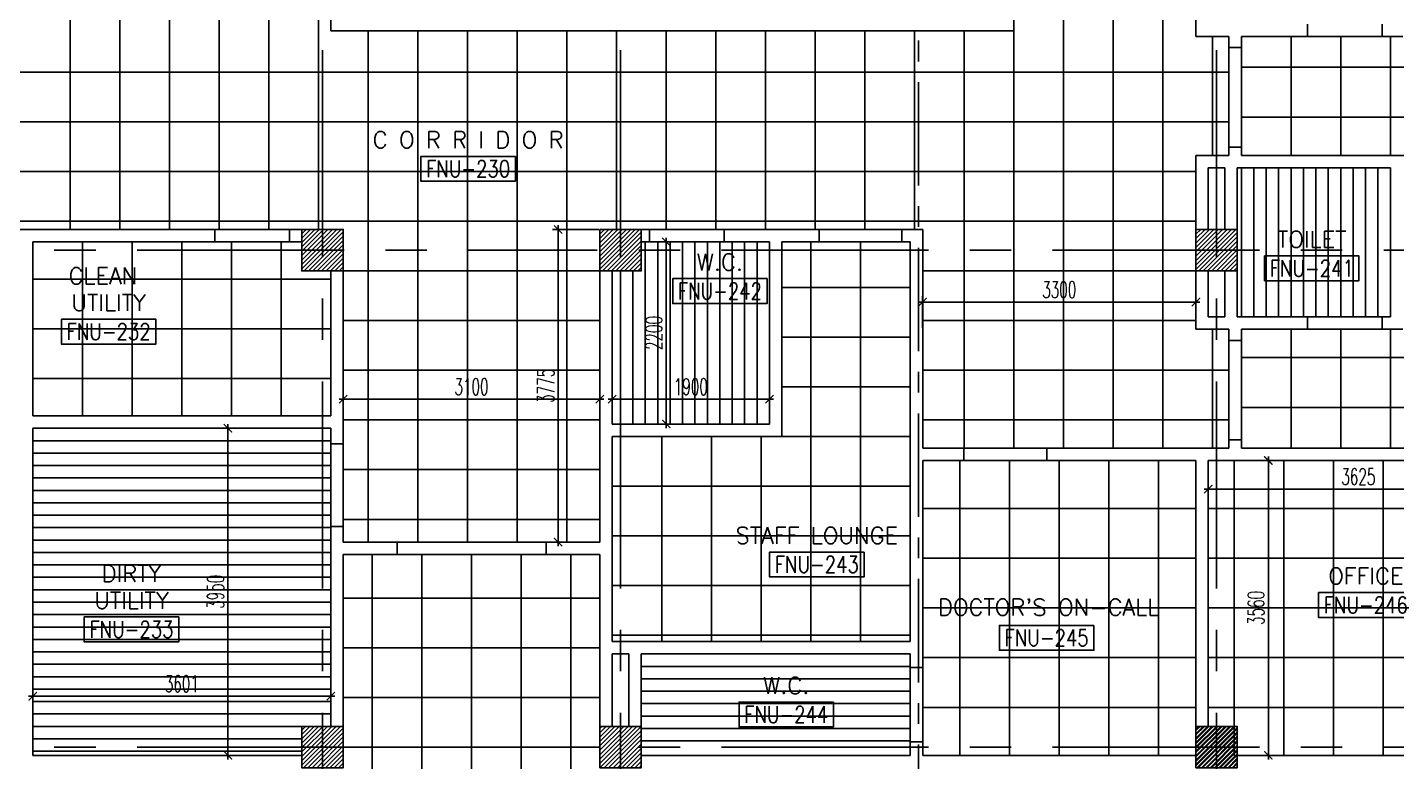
# Model space of a CAD drawing. Extents: x 88808.2 to 88899.2, y 39921.6 to 40001.1.
# Drawn here: x 88871.61 to 88888.15, y 39959.52 to 39968.39 of the extents above; entities that cross this region are included whole.
import ezdxf
from ezdxf.enums import TextEntityAlignment as Align

# ---------------------------------------------------------------- set-up
doc = ezdxf.new("R2010")
doc.units = 0
doc.header["$MEASUREMENT"] = 0
doc.header["$PDMODE"] = 34
doc.linetypes.add('CENTER', pattern=[2, 1.25, -0.25, 0.25, -0.25])
doc.linetypes.add('CENTERX2', pattern=[4, 2.5, -0.5, 0.5, -0.5])
doc.layers.get('0').update_dxf_attribs({"color": 4, "linetype": 'CONTINUOUS'})
doc.layers.get('DEFPOINTS').update_dxf_attribs({"linetype": 'CONTINUOUS'})
for name, color, linetype in [('AXES', 11, 'CENTERX2'), ('AXES1', 11, 'CENTER'), ('CEILING', 4, 'CONTINUOUS'), ('COL', 2, 'CONTINUOUS'), ('DIM', 4, 'CONTINUOUS'), ('HAT', 11, 'CONTINUOUS'), ('RM-BOX', 11, 'CONTINUOUS'), ('RM-NAME', 11, 'CONTINUOUS'), ('RM-NO', 11, 'CONTINUOUS'), ('WALL', 2, 'CONTINUOUS')]:
    doc.layers.add(name, color=color, linetype=linetype)
doc.styles.add('ROMANS', font='ROMANS.shx', dxfattribs={"width": 0.6})
doc.dimstyles.new('STANDARD_IN', dxfattribs={"dimtxt": 0.2, "dimasz": 0.1, "dimexe": 0.07, "dimexo": 0.07, "dimgap": 0.05, "dimtad": 1, "dimdec": 0, "dimlfac": 1000, "dimzin": 0, "dimtxsty": 'ROMANS', "dimblk": 'ARCHTICK', "dimcen": 0.05, "dimdle": 0.05, "dimclrd": 4, "dimclre": 4, "dimclrt": 2, "dimazin": 3, "dimtfac": 1, "dimtdec": 0, "dimtmove": 0, "dimatfit": 3, "dimtolj": 1, "dimtzin": 0})

# ---------------------------------------------------------------- blocks, each defined once
blk = doc.blocks.new('RM1')
at = {"layer": 'RM-BOX'}
blk.add_lwpolyline([(570, -200), (-570, -200), (-570, -500), (570, -500)], close=True, dxfattribs=at)
at = {"layer": 'RM-NAME', "style": 'ROMANS'}
blk.add_attdef('ROOMNAME1', text='', height=200, dxfattribs=at).set_placement((0, 324), align=Align.MIDDLE)
blk = doc.blocks.new('_ARCHTICK')
at = {"color": 0, "linetype": 'BYBLOCK', "const_width": 0.15}
blk.add_lwpolyline([(-0.5, -0.5), (0.5, 0.5)], dxfattribs=at)
blk = doc.blocks.new('*D220')
at = {"layer": 'DEFPOINTS', "color": 0, "linetype": 'CONTINUOUS'}
for p in [(88885.72, 39965.073), (88885.72, 39964.854), (88882.42, 39964.691)]:
    blk.add_point(p, dxfattribs=at)
at = {"layer": 'DIM', "color": 4, "linetype": 'CONTINUOUS'}
for p, q in [((88882.42, 39964.761), (88882.42, 39965.143)), ((88885.72, 39964.924), (88885.72, 39965.143)), ((88882.37, 39965.073), (88885.77, 39965.073))]:
    blk.add_line(p, q, dxfattribs=at)
at = {"layer": 'DIM', "color": 4, "linetype": 'CONTINUOUS', "xscale": 0.1, "yscale": 0.1, "zscale": 0.1, "rotation": 180}
blk.add_blockref('_ARCHTICK', (88882.42, 39965.073), dxfattribs=at)
at = {"layer": 'DIM', "color": 4, "linetype": 'CONTINUOUS', "xscale": 0.1, "yscale": 0.1, "zscale": 0.1}
blk.add_blockref('_ARCHTICK', (88885.72, 39965.073), dxfattribs=at)
at = {"layer": 'DIM', "color": 2, "linetype": 'CONTINUOUS', "insert": (88884.07, 39965.223), "char_height": 0.2, "attachment_point": 5, "style": 'ROMANS'}
blk.add_mtext('\\A1;3300', dxfattribs=at)
blk = doc.blocks.new('*D224')
at = {"layer": 'DEFPOINTS', "color": 0, "linetype": 'CONTINUOUS'}
for p in [(88871.67, 39960.644), (88875.271, 39960.644), (88871.67, 39960.314)]:
    blk.add_point(p, dxfattribs=at)
at = {"layer": 'DIM', "color": 4, "linetype": 'CONTINUOUS'}
for p, q in [((88871.67, 39960.574), (88871.67, 39960.244)), ((88875.271, 39960.574), (88875.271, 39960.244)), ((88875.321, 39960.314), (88871.62, 39960.314))]:
    blk.add_line(p, q, dxfattribs=at)
at = {"layer": 'DIM', "color": 4, "linetype": 'CONTINUOUS', "xscale": 0.1, "yscale": 0.1, "zscale": 0.1, "rotation": 180}
blk.add_blockref('_ARCHTICK', (88871.67, 39960.314), dxfattribs=at)
at = {"layer": 'DIM', "color": 4, "linetype": 'CONTINUOUS', "xscale": 0.1, "yscale": 0.1, "zscale": 0.1}
blk.add_blockref('_ARCHTICK', (88875.271, 39960.314), dxfattribs=at)
at = {"layer": 'DIM', "color": 2, "linetype": 'CONTINUOUS', "insert": (88873.471, 39960.464), "char_height": 0.2, "attachment_point": 5, "style": 'ROMANS'}
blk.add_mtext('\\A1;3601', dxfattribs=at)
blk = doc.blocks.new('*D223')
at = {"layer": 'DEFPOINTS', "color": 0, "linetype": 'CONTINUOUS'}
for p in [(88873.471, 39963.55), (88873.295, 39959.6), (88874.028, 39959.6)]:
    blk.add_point(p, dxfattribs=at)
at = {"layer": 'DIM', "color": 4, "linetype": 'CONTINUOUS'}
for p, q in [((88873.541, 39963.55), (88874.098, 39963.55)), ((88874.028, 39963.6), (88874.028, 39959.55)), ((88873.365, 39959.6), (88874.098, 39959.6))]:
    blk.add_line(p, q, dxfattribs=at)
at = {"layer": 'DIM', "color": 4, "linetype": 'CONTINUOUS', "xscale": 0.1, "yscale": 0.1, "zscale": 0.1}
for p, rotation in [((88874.028, 39963.55), 90), ((88874.028, 39959.6), 270)]:
    blk.add_blockref('_ARCHTICK', p, dxfattribs=dict(at, rotation=rotation))
at = {"layer": 'DIM', "color": 2, "linetype": 'CONTINUOUS', "insert": (88873.878, 39961.575), "char_height": 0.2, "attachment_point": 5, "rotation": 90, "style": 'ROMANS'}
blk.add_mtext('\\A1;3950', dxfattribs=at)
blk = doc.blocks.new('*D222')
at = {"layer": 'DEFPOINTS', "color": 0, "linetype": 'CONTINUOUS'}
for p in [(88878.017, 39965.95), (88878.577, 39965.95), (88878.195, 39962.175)]:
    blk.add_point(p, dxfattribs=at)
at = {"layer": 'DIM', "color": 4, "linetype": 'CONTINUOUS'}
for p, q in [((88878.017, 39962.125), (88878.017, 39966)), ((88878.507, 39965.95), (88877.947, 39965.95)), ((88878.125, 39962.175), (88877.947, 39962.175))]:
    blk.add_line(p, q, dxfattribs=at)
at = {"layer": 'DIM', "color": 4, "linetype": 'CONTINUOUS', "xscale": 0.1, "yscale": 0.1, "zscale": 0.1}
for p, rotation in [((88878.017, 39965.95), 90), ((88878.017, 39962.175), 270)]:
    blk.add_blockref('_ARCHTICK', p, dxfattribs=dict(at, rotation=rotation))
at = {"layer": 'DIM', "color": 2, "linetype": 'CONTINUOUS', "insert": (88877.867, 39964.062), "char_height": 0.2, "attachment_point": 5, "rotation": 90, "style": 'ROMANS'}
blk.add_mtext('\\A1;3775', dxfattribs=at)
blk = doc.blocks.new('*D221')
at = {"layer": 'DEFPOINTS', "color": 0, "linetype": 'CONTINUOUS'}
for p in [(88875.42, 39963.901), (88875.42, 39963.697), (88878.52, 39963.697)]:
    blk.add_point(p, dxfattribs=at)
at = {"layer": 'DIM', "color": 4, "linetype": 'CONTINUOUS'}
for p, q in [((88878.57, 39963.901), (88875.37, 39963.901)), ((88875.42, 39963.767), (88875.42, 39963.971)), ((88878.52, 39963.767), (88878.52, 39963.971))]:
    blk.add_line(p, q, dxfattribs=at)
at = {"layer": 'DIM', "color": 4, "linetype": 'CONTINUOUS', "xscale": 0.1, "yscale": 0.1, "zscale": 0.1, "rotation": 180}
blk.add_blockref('_ARCHTICK', (88875.42, 39963.901), dxfattribs=at)
at = {"layer": 'DIM', "color": 4, "linetype": 'CONTINUOUS', "xscale": 0.1, "yscale": 0.1, "zscale": 0.1}
blk.add_blockref('_ARCHTICK', (88878.52, 39963.901), dxfattribs=at)
at = {"layer": 'DIM', "color": 2, "linetype": 'CONTINUOUS', "insert": (88876.97, 39964.051), "char_height": 0.2, "attachment_point": 5, "style": 'ROMANS'}
blk.add_mtext('\\A1;3100', dxfattribs=at)
blk = doc.blocks.new('*D219')
at = {"layer": 'DEFPOINTS', "color": 0, "linetype": 'CONTINUOUS'}
for p in [(88878.669, 39963.901), (88878.669, 39963.824), (88880.569, 39963.824)]:
    blk.add_point(p, dxfattribs=at)
at = {"layer": 'DIM', "color": 4, "linetype": 'CONTINUOUS'}
for p, q in [((88880.619, 39963.901), (88878.619, 39963.901)), ((88878.669, 39963.894), (88878.669, 39963.971)), ((88880.569, 39963.894), (88880.569, 39963.971))]:
    blk.add_line(p, q, dxfattribs=at)
at = {"layer": 'DIM', "color": 4, "linetype": 'CONTINUOUS', "xscale": 0.1, "yscale": 0.1, "zscale": 0.1, "rotation": 180}
blk.add_blockref('_ARCHTICK', (88878.669, 39963.901), dxfattribs=at)
at = {"layer": 'DIM', "color": 4, "linetype": 'CONTINUOUS', "xscale": 0.1, "yscale": 0.1, "zscale": 0.1}
blk.add_blockref('_ARCHTICK', (88880.569, 39963.901), dxfattribs=at)
at = {"layer": 'DIM', "color": 2, "linetype": 'CONTINUOUS', "insert": (88879.619, 39964.051), "char_height": 0.2, "attachment_point": 5, "style": 'ROMANS'}
blk.add_mtext('\\A1;1900', dxfattribs=at)
blk = doc.blocks.new('*D218')
at = {"layer": 'DEFPOINTS', "color": 0, "linetype": 'CONTINUOUS'}
for p in [(88879.07, 39965.8), (88879.323, 39965.8), (88878.669, 39963.6)]:
    blk.add_point(p, dxfattribs=at)
at = {"layer": 'DIM', "color": 4, "linetype": 'CONTINUOUS'}
for p, q in [((88879.323, 39963.55), (88879.323, 39965.85)), ((88879.14, 39965.8), (88879.393, 39965.8)), ((88878.739, 39963.6), (88879.393, 39963.6))]:
    blk.add_line(p, q, dxfattribs=at)
at = {"layer": 'DIM', "color": 4, "linetype": 'CONTINUOUS', "xscale": 0.1, "yscale": 0.1, "zscale": 0.1}
for p, rotation in [((88879.323, 39965.8), 90), ((88879.323, 39963.6), 270)]:
    blk.add_blockref('_ARCHTICK', p, dxfattribs=dict(at, rotation=rotation))
at = {"layer": 'DIM', "color": 2, "linetype": 'CONTINUOUS', "insert": (88879.173, 39964.7), "char_height": 0.2, "attachment_point": 5, "rotation": 90, "style": 'ROMANS'}
blk.add_mtext('\\A1;2200', dxfattribs=at)
blk = doc.blocks.new('*D217')
at = {"layer": 'DEFPOINTS', "color": 0, "linetype": 'CONTINUOUS'}
for p in [(88886.514, 39963.16), (88886.514, 39959.6), (88886.596, 39959.6)]:
    blk.add_point(p, dxfattribs=at)
at = {"layer": 'DIM', "color": 4, "linetype": 'CONTINUOUS'}
for p, q in [((88886.584, 39963.16), (88886.666, 39963.16)), ((88886.596, 39963.21), (88886.596, 39959.55)), ((88886.584, 39959.6), (88886.666, 39959.6))]:
    blk.add_line(p, q, dxfattribs=at)
at = {"layer": 'DIM', "color": 4, "linetype": 'CONTINUOUS', "xscale": 0.1, "yscale": 0.1, "zscale": 0.1}
for p, rotation in [((88886.596, 39963.16), 90), ((88886.596, 39959.6), 270)]:
    blk.add_blockref('_ARCHTICK', p, dxfattribs=dict(at, rotation=rotation))
at = {"layer": 'DIM', "color": 2, "linetype": 'CONTINUOUS', "insert": (88886.446, 39961.38), "char_height": 0.2, "attachment_point": 5, "rotation": 90, "style": 'ROMANS'}
blk.add_mtext('\\A1;3560', dxfattribs=at)
blk = doc.blocks.new('*D216')
at = {"layer": 'DEFPOINTS', "color": 0, "linetype": 'CONTINUOUS'}
for p in [(88885.87, 39963.16), (88889.495, 39963.16), (88885.87, 39962.815)]:
    blk.add_point(p, dxfattribs=at)
at = {"layer": 'DIM', "color": 4, "linetype": 'CONTINUOUS'}
for p, q in [((88885.87, 39963.09), (88885.87, 39962.745)), ((88889.495, 39963.09), (88889.495, 39962.745)), ((88889.545, 39962.815), (88885.82, 39962.815))]:
    blk.add_line(p, q, dxfattribs=at)
at = {"layer": 'DIM', "color": 4, "linetype": 'CONTINUOUS', "xscale": 0.1, "yscale": 0.1, "zscale": 0.1, "rotation": 180}
blk.add_blockref('_ARCHTICK', (88885.87, 39962.815), dxfattribs=at)
at = {"layer": 'DIM', "color": 4, "linetype": 'CONTINUOUS', "xscale": 0.1, "yscale": 0.1, "zscale": 0.1}
blk.add_blockref('_ARCHTICK', (88889.495, 39962.815), dxfattribs=at)
at = {"layer": 'DIM', "color": 2, "linetype": 'CONTINUOUS', "insert": (88887.683, 39962.965), "char_height": 0.2, "attachment_point": 5, "style": 'ROMANS'}
blk.add_mtext('\\A1;3625', dxfattribs=at)
blk = doc.blocks.new('COL50')
at = {"layer": 'COL'}
blk.add_lwpolyline([(-250, 250), (-250, -250), (250, -250), (250, 250)], close=True, dxfattribs=at)
blk = doc.blocks.new('*X45')
at = {"color": 0}
for p, q in [((245929, 155507), (246411, 155990)), ((245929, 155560), (246358, 155990)), ((245929, 155613), (246305, 155990)), ((245929, 155666), (246252, 155990)), ((245929, 155719), (246199, 155990)), ((245929, 155772), (246146, 155990)), ((245929, 155825), (246093, 155990)), ((245929, 155879), (246040, 155990)), ((245929, 155932), (245987, 155990)), ((245964, 155490), (246429, 155954)), ((246017, 155490), (246429, 155901)), ((246070, 155490), (246429, 155848)), ((246123, 155490), (246429, 155795)), ((246176, 155490), (246429, 155742)), ((246229, 155490), (246429, 155689)), ((246282, 155490), (246429, 155636)), ((246335, 155490), (246429, 155583)), ((246388, 155490), (246429, 155530))]:
    blk.add_line(p, q, dxfattribs=at)
blk = doc.blocks.new('*X46')
at = {"color": 0}
for p, q in [((245929, 149515), (246404, 149990)), ((245929, 149568), (246351, 149990)), ((245929, 149621), (246298, 149990)), ((245929, 149674), (246245, 149990)), ((245929, 149727), (246192, 149990)), ((245929, 149780), (246139, 149990)), ((245929, 149833), (246086, 149990)), ((245929, 149886), (246033, 149990)), ((245929, 149939), (245979, 149990)), ((245957, 149490), (246429, 149962)), ((246010, 149490), (246429, 149908)), ((246063, 149490), (246429, 149855)), ((246116, 149490), (246429, 149802)), ((246169, 149490), (246429, 149749)), ((246222, 149490), (246429, 149696)), ((246275, 149490), (246429, 149643)), ((246328, 149490), (246429, 149590)), ((246381, 149490), (246429, 149537))]:
    blk.add_line(p, q, dxfattribs=at)
blk = doc.blocks.new('*X28')
at = {"color": 0}
for p, q in [((203889, 149530), (204349, 149990)), ((203889, 149583), (204296, 149990)), ((203889, 149636), (204243, 149990)), ((203889, 149689), (204189, 149990)), ((203889, 149742), (204136, 149990)), ((203889, 149795), (204083, 149990)), ((203889, 149848), (204030, 149990)), ((203889, 149901), (203977, 149990)), ((203889, 149954), (203924, 149990)), ((203902, 149490), (204389, 149977)), ((203955, 149490), (204389, 149924)), ((204008, 149490), (204389, 149871)), ((204061, 149490), (204389, 149818)), ((204114, 149490), (204389, 149765)), ((204167, 149490), (204389, 149712)), ((204220, 149490), (204389, 149658)), ((204273, 149490), (204389, 149605)), ((204326, 149490), (204389, 149552)), ((204379, 149490), (204389, 149499))]:
    blk.add_line(p, q, dxfattribs=at)
blk = doc.blocks.new('*X29')
at = {"color": 0}
for p, q in [((196689, 149542), (197136, 149990)), ((196689, 149595), (197083, 149990)), ((196689, 149648), (197030, 149990)), ((196689, 149701), (196977, 149990)), ((196689, 149754), (196924, 149990)), ((196689, 149807), (196871, 149990)), ((196689, 149860), (196818, 149990)), ((196689, 149913), (196765, 149990)), ((196689, 149966), (196712, 149990)), ((196689, 149489), (197189, 149989)), ((196742, 149490), (197189, 149936)), ((196795, 149490), (197189, 149883)), ((196848, 149490), (197189, 149830)), ((196901, 149490), (197189, 149777)), ((196954, 149490), (197189, 149724)), ((197007, 149490), (197189, 149671)), ((197060, 149490), (197189, 149618)), ((197113, 149490), (197189, 149565)), ((197166, 149490), (197189, 149512))]:
    blk.add_line(p, q, dxfattribs=at)
blk = doc.blocks.new('*X17')
at = {"color": 0}
for p, q in [((80579, 149522), (81047, 149990)), ((80579, 149575), (80994, 149990)), ((80579, 149628), (80941, 149990)), ((80579, 149681), (80888, 149990)), ((80579, 149734), (80835, 149990)), ((80579, 149787), (80782, 149990)), ((80579, 149840), (80729, 149990)), ((80579, 149893), (80676, 149990)), ((80579, 149946), (80623, 149990)), ((80600, 149490), (81079, 149969)), ((80653, 149490), (81079, 149916)), ((80706, 149490), (81079, 149863)), ((80759, 149490), (81079, 149810)), ((80812, 149490), (81079, 149757)), ((80865, 149490), (81079, 149704)), ((80918, 149490), (81079, 149651)), ((80971, 149490), (81079, 149598)), ((81024, 149490), (81079, 149545)), ((81077, 149490), (81079, 149492))]:
    blk.add_line(p, q, dxfattribs=at)
blk = doc.blocks.new('*X16')
at = {"color": 0}
for p, q in [((80579, 155515), (81054, 155990)), ((80579, 155568), (81001, 155990)), ((80579, 155621), (80948, 155990)), ((80579, 155674), (80895, 155990)), ((80579, 155727), (80842, 155990)), ((80579, 155780), (80789, 155990)), ((80579, 155833), (80736, 155990)), ((80579, 155886), (80683, 155990)), ((80579, 155939), (80630, 155990)), ((80607, 155490), (81079, 155962)), ((80660, 155490), (81079, 155909)), ((80713, 155490), (81079, 155856)), ((80766, 155490), (81079, 155803)), ((80819, 155490), (81079, 155750)), ((80872, 155490), (81079, 155697)), ((80925, 155490), (81079, 155644)), ((80978, 155490), (81079, 155591)), ((81031, 155490), (81079, 155538))]:
    blk.add_line(p, q, dxfattribs=at)
blk = doc.blocks.new('*X15')
at = {"color": 0}
for p, q in [((84179, 155509), (84660, 155990)), ((84179, 155562), (84607, 155990)), ((84179, 155615), (84554, 155990)), ((84179, 155668), (84501, 155990)), ((84179, 155721), (84448, 155990)), ((84179, 155774), (84395, 155990)), ((84179, 155827), (84342, 155990)), ((84179, 155880), (84289, 155990)), ((84179, 155933), (84236, 155990)), ((84179, 155986), (84183, 155990)), ((84213, 155490), (84679, 155956)), ((84266, 155490), (84679, 155903)), ((84319, 155490), (84679, 155850)), ((84372, 155490), (84679, 155796)), ((84426, 155490), (84679, 155743)), ((84479, 155490), (84679, 155690)), ((84532, 155490), (84679, 155637)), ((84585, 155490), (84679, 155584)), ((84638, 155490), (84679, 155531))]:
    blk.add_line(p, q, dxfattribs=at)

msp = doc.modelspace()

# ---------------------------------------------------------------- linework, layer by layer
at = {"layer": 'AXES'}
for p, q in [((88875.1703, 39921.6153), (88875.1703, 40000.4279)), ((88878.7703, 39921.6153), (88878.7703, 40000.4279)), ((88885.9703, 39921.6153), (88885.9703, 40000.4279)), ((88808.9303, 39965.6996), (88876.9703, 39965.6996)), ((88898.4894, 39965.6996), (88876.9703, 39965.6996)), ((88808.9303, 39959.6996), (88876.9703, 39959.6996)), ((88898.4894, 39959.6996), (88876.9703, 39959.6996))]:
    msp.add_line(p, q, dxfattribs=at)
at = {"layer": 'AXES1'}
msp.add_line((88882.3703, 39928.4796), (88882.3703, 39987.2996), dxfattribs=at)
at = {"layer": 'CEILING', "linetype": 'CONTINUOUS'}
for p, q in [((88883.5203, 39980.2496), (88883.5203, 39963.3096)), ((88884.1203, 39979.8496), (88884.1203, 39963.3096)), ((88884.7203, 39979.8496), (88884.7203, 39963.3096)), ((88885.3203, 39979.8496), (88885.3203, 39963.3096)), ((88872.1203, 39972.6496), (88872.1203, 39965.9496)), ((88872.7203, 39972.6496), (88872.7203, 39965.9496)), ((88873.3203, 39972.6496), (88873.3203, 39965.9496)), ((88873.9203, 39972.6496), (88873.9203, 39965.9496)), ((88874.5203, 39972.6496), (88874.5203, 39965.9496)), ((88875.1203, 39972.6496), (88875.1203, 39965.9496)), ((88875.7203, 39968.3496), (88875.7203, 39962.1746)), ((88876.3203, 39968.3496), (88876.3203, 39962.1746)), ((88876.9203, 39968.3496), (88876.9203, 39962.1746)), ((88877.5203, 39968.3496), (88877.5203, 39962.1746)), ((88878.1203, 39968.3496), (88878.1203, 39962.1746)), ((88878.7203, 39968.3496), (88878.7203, 39965.9496)), ((88879.3203, 39968.3496), (88879.3203, 39965.9496)), ((88879.9203, 39968.3496), (88879.9203, 39965.9496)), ((88880.5203, 39968.3496), (88880.5203, 39965.9496)), ((88881.1203, 39968.3496), (88881.1203, 39965.9496)), ((88881.7203, 39968.3496), (88881.7203, 39965.9496)), ((88882.3203, 39968.3496), (88882.3203, 39965.9496)), ((88882.9203, 39968.3496), (88882.9203, 39963.3096)), ((88885.9203, 39968.2796), (88885.9203, 39966.8446)), ((88872.2707, 39963.6996), (88872.2707, 39965.7996)), ((88872.8707, 39963.6996), (88872.8707, 39965.7996)), ((88873.4707, 39963.6996), (88873.4707, 39965.7996)), ((88874.0707, 39963.6996), (88874.0707, 39965.7996)), ((88874.6707, 39963.6996), (88874.6707, 39965.7996)), ((88881.0702, 39965.7996), (88881.0702, 39960.9746)), ((88881.6702, 39965.7996), (88881.6702, 39960.9746)), ((88871.6703, 39965.3496), (88875.2712, 39965.3496)), ((88880.7193, 39965.2496), (88882.2702, 39965.2496)), ((88871.6703, 39964.7496), (88875.2712, 39964.7496)), ((88880.7193, 39964.6496), (88882.2702, 39964.6496)), ((88885.9203, 39964.7446), (88885.9203, 39963.3096)), ((88871.6703, 39964.1496), (88875.2712, 39964.1496)), ((88880.7193, 39964.0496), (88882.2702, 39964.0496)), ((88871.6703, 39963.3996), (88875.2712, 39963.3996)), ((88879.2702, 39963.4496), (88879.2702, 39960.9746)), ((88879.8702, 39963.4496), (88879.8702, 39960.9746)), ((88880.4702, 39963.4496), (88880.4702, 39960.9746)), ((88880.7193, 39963.4496), (88882.2702, 39963.4496)), ((88871.6703, 39963.2496), (88875.2712, 39963.2496)), ((88882.8702, 39963.1596), (88882.8702, 39959.5996)), ((88883.4702, 39963.1596), (88883.4702, 39959.5996)), ((88884.0702, 39963.1596), (88884.0702, 39959.5996)), ((88884.6702, 39963.1596), (88884.6702, 39959.5996)), ((88885.2702, 39963.1596), (88885.2702, 39959.5996)), ((88886.1828, 39963.1596), (88886.1828, 39959.5996)), ((88886.7828, 39963.1596), (88886.7828, 39959.5996)), ((88887.3828, 39963.1596), (88887.3828, 39959.5996)), ((88887.9828, 39963.1596), (88887.9828, 39959.5996)), ((88871.6703, 39963.0996), (88875.2712, 39963.0996)), ((88871.6703, 39962.9496), (88875.2712, 39962.9496)), ((88878.6702, 39962.8496), (88882.2702, 39962.8496)), ((88871.6703, 39962.7996), (88875.2712, 39962.7996)), ((88871.6703, 39962.6496), (88875.2712, 39962.6496)), ((88871.6703, 39962.4996), (88875.2712, 39962.4996)), ((88871.6703, 39962.4996), (88875.2712, 39962.4996)), ((88885.7203, 39962.5796), (88882.4202, 39962.5796)), ((88889.4953, 39962.5796), (88885.8703, 39962.5796)), ((88871.6703, 39962.3496), (88875.2712, 39962.3496)), ((88871.6703, 39962.1996), (88875.2712, 39962.1996)), ((88878.6702, 39962.2496), (88882.2702, 39962.2496)), ((88871.6703, 39962.0496), (88875.2712, 39962.0496)), ((88875.7698, 39962.0246), (88875.7698, 39956.3996)), ((88876.3698, 39962.0246), (88876.3698, 39956.3996)), ((88876.9698, 39962.0246), (88876.9698, 39956.3996)), ((88877.5698, 39962.0246), (88877.5698, 39956.3996)), ((88878.1698, 39962.0246), (88878.1698, 39956.3996)), ((88871.6703, 39961.8996), (88875.2712, 39961.8996)), ((88885.7203, 39961.9796), (88882.4202, 39961.9796)), ((88889.4953, 39961.9796), (88885.8703, 39961.9796)), ((88871.6703, 39961.7496), (88875.2712, 39961.7496)), ((88871.6703, 39961.7496), (88875.2712, 39961.7496)), ((88871.6703, 39961.5996), (88875.2712, 39961.5996)), ((88878.6702, 39961.6496), (88882.2702, 39961.6496)), ((88871.6703, 39961.4496), (88875.2712, 39961.4496)), ((88885.7203, 39961.3796), (88882.4202, 39961.3796)), ((88889.4953, 39961.3796), (88885.8703, 39961.3796)), ((88871.6703, 39961.2996), (88875.2712, 39961.2996)), ((88871.6703, 39961.1496), (88875.2712, 39961.1496)), ((88878.6702, 39961.0496), (88882.2702, 39961.0496)), ((88871.6703, 39960.9996), (88875.2712, 39960.9996)), ((88871.6703, 39960.8496), (88875.2712, 39960.8496)), ((88871.6703, 39960.6996), (88875.2712, 39960.6996)), ((88885.7203, 39960.7796), (88882.4202, 39960.7796)), ((88889.4953, 39960.7796), (88885.8703, 39960.7796)), ((88871.6703, 39960.5496), (88875.2712, 39960.5496)), ((88879.0203, 39960.6746), (88882.2702, 39960.6746)), ((88879.0203, 39960.5246), (88882.2702, 39960.5246)), ((88871.6703, 39960.3996), (88875.2712, 39960.3996)), ((88879.0203, 39960.3746), (88882.2702, 39960.3746)), ((88871.6703, 39960.2496), (88875.2712, 39960.2496)), ((88879.0203, 39960.2246), (88882.2702, 39960.2246)), ((88885.7203, 39960.1796), (88882.4202, 39960.1796)), ((88889.4953, 39960.1796), (88885.8703, 39960.1796)), ((88871.6703, 39960.0996), (88875.2712, 39960.0996)), ((88879.0203, 39960.0746), (88882.2702, 39960.0746)), ((88871.6703, 39959.9496), (88875.2712, 39959.9496)), ((88879.0203, 39959.9246), (88882.2702, 39959.9246)), ((88871.6703, 39959.7996), (88874.9203, 39959.7996)), ((88879.0203, 39959.7746), (88882.2702, 39959.7746)), ((88871.6703, 39959.6496), (88874.9203, 39959.6496)), ((88871.6703, 39959.6496), (88874.9203, 39959.6496))]:
    msp.add_line(p, q, dxfattribs=at)
at = {"layer": 'CEILING', "linetype": 'BYBLOCK', "ltscale": 0.3}
for p, q in [((88886.8703, 39968.2796), (88886.8703, 39966.8446)), ((88887.4703, 39968.2796), (88887.4703, 39966.8446)), ((88888.0703, 39968.2796), (88888.0703, 39966.8446)), ((88868.2203, 39967.8496), (88886.1203, 39967.8496)), ((88892.9203, 39967.9075), (88886.2703, 39967.9075)), ((88892.9203, 39967.3075), (88886.2703, 39967.3075)), ((88868.2203, 39967.2496), (88886.1203, 39967.2496)), ((88868.2203, 39966.6496), (88885.7203, 39966.6496)), ((88886.2703, 39966.6946), (88886.2703, 39964.8946)), ((88886.4203, 39966.6946), (88886.4203, 39964.8946)), ((88886.5703, 39966.6946), (88886.5703, 39964.8946)), ((88886.7203, 39966.6946), (88886.7203, 39964.8946)), ((88886.8703, 39966.6946), (88886.8703, 39964.8946)), ((88886.8703, 39966.6946), (88886.8703, 39964.8946)), ((88886.8703, 39966.6946), (88886.8703, 39964.8946)), ((88887.0203, 39966.6946), (88887.0203, 39964.8946)), ((88887.1703, 39966.6946), (88887.1703, 39964.8946)), ((88887.3203, 39966.6946), (88887.3203, 39964.8946)), ((88887.4703, 39966.6946), (88887.4703, 39964.8946)), ((88887.6203, 39966.6946), (88887.6203, 39964.8946)), ((88887.7703, 39966.6946), (88887.7703, 39964.8946)), ((88887.9203, 39966.6946), (88887.9203, 39964.8946)), ((88868.2203, 39966.0496), (88885.7203, 39966.0496)), ((88879.0693, 39963.5996), (88879.0693, 39965.7996)), ((88879.2193, 39963.5996), (88879.2193, 39965.7996)), ((88879.3693, 39963.5996), (88879.3693, 39965.7996)), ((88879.5193, 39963.5996), (88879.5193, 39965.7996)), ((88879.6693, 39963.5996), (88879.6693, 39965.7996)), ((88879.8193, 39963.5996), (88879.8193, 39965.7996)), ((88879.9693, 39963.5996), (88879.9693, 39965.7996)), ((88880.1193, 39963.5996), (88880.1193, 39965.7996)), ((88880.2693, 39963.5996), (88880.2693, 39965.7996)), ((88880.4193, 39963.5996), (88880.4193, 39965.7996)), ((88875.4203, 39965.4496), (88878.5204, 39965.4496)), ((88878.7693, 39963.5996), (88878.7693, 39965.4496)), ((88878.9193, 39963.5996), (88878.9193, 39965.4496)), ((88882.4193, 39965.4496), (88885.7203, 39965.4496)), ((88875.4203, 39964.8496), (88878.5204, 39964.8496)), ((88882.4193, 39964.8496), (88885.7203, 39964.8496)), ((88886.8703, 39964.7446), (88886.8703, 39963.3096)), ((88887.4703, 39964.7446), (88887.4703, 39963.3096)), ((88888.0703, 39964.7446), (88888.0703, 39963.3096)), ((88892.8703, 39964.4021), (88886.2703, 39964.4021)), ((88875.4203, 39964.2496), (88878.5204, 39964.2496)), ((88882.4193, 39964.2496), (88886.1203, 39964.2496)), ((88892.8703, 39963.8021), (88886.2703, 39963.8021)), ((88875.4203, 39963.6496), (88878.5204, 39963.6496)), ((88882.4193, 39963.6496), (88886.1203, 39963.6496)), ((88875.4203, 39963.0496), (88878.5204, 39963.0496)), ((88875.4203, 39962.4496), (88878.5204, 39962.4496)), ((88875.4203, 39961.4996), (88878.5193, 39961.4996)), ((88875.4203, 39960.8996), (88878.5193, 39960.8996)), ((88875.4203, 39960.2996), (88878.5193, 39960.2996)), ((88875.4203, 39959.6996), (88878.5193, 39959.6996))]:
    msp.add_line(p, q, dxfattribs=at)
at = {"layer": 'WALL'}
for p, q in [((88883.5203, 39973.1496), (88883.5203, 39968.3496)), ((88875.2703, 39968.3496), (88875.2703, 39972.4996)), ((88875.2703, 39968.3496), (88883.5203, 39968.3496)), ((88879.0203, 39968.3496), (88880.2345, 39968.3496)), ((88886.1203, 39968.2796), (88885.7203, 39968.2796)), ((88887.9703, 39968.2796), (88886.2703, 39968.2796)), ((88888.2203, 39968.2796), (88887.9703, 39968.2796)), ((88886.1203, 39966.8446), (88885.7203, 39966.8446)), ((88892.9203, 39966.8446), (88886.2703, 39966.8446)), ((88886.0703, 39966.6946), (88885.8703, 39966.6946)), ((88888.0703, 39966.6946), (88886.2203, 39966.6946)), ((88870.2203, 39965.9496), (88874.7703, 39965.9496)), ((88873.8703, 39965.9496), (88873.8703, 39965.7996)), ((88874.7703, 39965.9496), (88874.7703, 39965.7996)), ((88874.7703, 39965.9496), (88874.7703, 39965.7996)), ((88874.7703, 39965.9496), (88874.9203, 39965.9496)), ((88879.1203, 39965.9496), (88879.0203, 39965.9496)), ((88879.1203, 39965.7996), (88879.1203, 39965.9496)), ((88879.1203, 39965.7996), (88879.1203, 39965.9496)), ((88882.1693, 39965.9496), (88879.1203, 39965.9496)), ((88880.0203, 39965.7996), (88880.0203, 39965.9496)), ((88881.1693, 39965.7996), (88881.1693, 39965.9496)), ((88882.1693, 39965.7996), (88882.1693, 39965.9496)), ((88882.4202, 39965.9496), (88882.1693, 39965.9496)), ((88882.4202, 39963.3096), (88882.4202, 39965.9496)), ((88871.6703, 39963.6996), (88871.6703, 39965.7996)), ((88871.6703, 39965.7996), (88874.7703, 39965.7996)), ((88874.7703, 39965.7996), (88874.9203, 39965.7996)), ((88879.1203, 39965.7996), (88879.0203, 39965.7996)), ((88880.5693, 39965.7996), (88879.1203, 39965.7996)), ((88880.5693, 39963.5996), (88880.5693, 39965.7996)), ((88880.7193, 39963.4496), (88880.7193, 39965.7996)), ((88882.1693, 39965.7996), (88880.7193, 39965.7996)), ((88882.2702, 39965.7996), (88882.1693, 39965.7996)), ((88882.2702, 39960.9746), (88882.2702, 39965.7996)), ((88875.2712, 39963.6996), (88875.2712, 39965.4496)), ((88875.4203, 39963.3621), (88875.4203, 39965.4496)), ((88878.5203, 39962.1746), (88878.5203, 39965.4496)), ((88878.6702, 39963.5996), (88878.6702, 39965.4496)), ((88885.7203, 39964.7446), (88885.7203, 39965.4496)), ((88885.8703, 39964.8946), (88885.8703, 39965.4496)), ((88886.0703, 39964.8946), (88886.0703, 39965.4496)), ((88886.2203, 39964.8946), (88886.2203, 39965.4496)), ((88886.0703, 39964.8946), (88885.8703, 39964.8946)), ((88887.9703, 39964.8946), (88886.2203, 39964.8946)), ((88888.0703, 39964.8946), (88887.9703, 39964.8946)), ((88886.1203, 39964.7446), (88885.7203, 39964.7446)), ((88887.9703, 39964.7446), (88886.2703, 39964.7446)), ((88888.2203, 39964.7446), (88887.9703, 39964.7446)), ((88871.6703, 39963.6996), (88875.2712, 39963.6996)), ((88874.0627, 39963.6996), (88875.2712, 39963.6996)), ((88871.6703, 39959.5996), (88871.6703, 39963.5496)), ((88871.6703, 39963.5496), (88875.2712, 39963.5496)), ((88874.0627, 39963.5496), (88875.2712, 39963.5496)), ((88875.2712, 39963.3621), (88875.2712, 39963.5496)), ((88875.2712, 39963.3621), (88875.2712, 39963.5496)), ((88875.2712, 39963.3621), (88875.2712, 39963.5496)), ((88875.2712, 39963.3621), (88875.2712, 39963.5496)), ((88880.5693, 39963.5996), (88878.6702, 39963.5996)), ((88875.4203, 39963.3621), (88875.2712, 39963.3621)), ((88875.4203, 39963.3621), (88875.2712, 39963.3621)), ((88875.2712, 39960.9746), (88875.2712, 39963.3621)), ((88875.4203, 39962.1746), (88875.4203, 39963.3621)), ((88878.6702, 39960.9746), (88878.6702, 39963.4496)), ((88880.7193, 39963.4496), (88878.6702, 39963.4496)), ((88882.4202, 39963.3096), (88882.9193, 39963.3096)), ((88882.4202, 39960.6621), (88882.4202, 39963.1596)), ((88882.4202, 39963.1596), (88882.9193, 39963.1596)), ((88882.9193, 39963.3096), (88886.1203, 39963.3096)), ((88882.9193, 39963.1596), (88882.9193, 39963.3096)), ((88882.9193, 39963.1596), (88885.7203, 39963.1596)), ((88883.9193, 39963.1596), (88883.9193, 39963.3096)), ((88885.7203, 39959.9496), (88885.7203, 39963.1596)), ((88885.8703, 39963.1596), (88889.4953, 39963.1596)), ((88885.8703, 39959.9496), (88885.8703, 39963.1596)), ((88886.2703, 39963.3096), (88892.8703, 39963.3096)), ((88875.4203, 39962.3621), (88875.2712, 39962.3621)), ((88875.2712, 39959.9496), (88875.2712, 39962.3621)), ((88875.2712, 39960.9746), (88875.2712, 39962.3621)), ((88875.4203, 39962.3621), (88875.2712, 39962.3621)), ((88875.2712, 39960.9746), (88875.2712, 39962.3621)), ((88875.4203, 39962.1746), (88875.4203, 39962.3621)), ((88875.4203, 39962.1746), (88875.4203, 39962.3621)), ((88875.4203, 39962.1746), (88875.4203, 39962.3621)), ((88876.0703, 39962.1746), (88875.4203, 39962.1746)), ((88876.0703, 39962.1746), (88875.4203, 39962.1746)), ((88876.0703, 39962.1746), (88875.4203, 39962.1746)), ((88877.8703, 39962.1746), (88875.4203, 39962.1746)), ((88876.0703, 39962.0246), (88876.0703, 39962.1746)), ((88876.0703, 39962.0246), (88876.0703, 39962.1746)), ((88876.0703, 39962.0246), (88876.0703, 39962.1746)), ((88876.0703, 39962.0246), (88876.0703, 39962.1746)), ((88877.8703, 39962.0246), (88877.8703, 39962.1746)), ((88877.8703, 39962.0246), (88877.8703, 39962.1746)), ((88877.8703, 39962.0246), (88877.8703, 39962.1746)), ((88877.8703, 39962.0246), (88877.8703, 39962.1746)), ((88877.8703, 39962.1746), (88878.5203, 39962.1746)), ((88877.8703, 39962.0246), (88877.8703, 39962.1746)), ((88877.8703, 39962.0246), (88877.8703, 39962.1746)), ((88875.4203, 39959.9496), (88875.4203, 39962.0246)), ((88875.4203, 39960.8246), (88875.4203, 39962.0246)), ((88876.0703, 39962.0246), (88875.4203, 39962.0246)), ((88876.0703, 39962.0246), (88875.4203, 39962.0246)), ((88876.0703, 39962.0246), (88875.4203, 39962.0246)), ((88875.4203, 39960.8246), (88875.4203, 39962.0246)), ((88875.4203, 39960.8246), (88875.4203, 39962.0246)), ((88877.8703, 39962.0246), (88875.4203, 39962.0246)), ((88877.8703, 39962.0246), (88878.5203, 39962.0246)), ((88878.5193, 39959.949), (88878.5193, 39962.0246)), ((88878.6693, 39960.9746), (88882.2702, 39960.9746)), ((88878.6693, 39959.949), (88878.6693, 39960.8246)), ((88878.6693, 39960.8246), (88878.8702, 39960.8246)), ((88878.8702, 39959.949), (88878.8702, 39960.8246)), ((88879.0203, 39959.949), (88879.0203, 39960.8246)), ((88879.0203, 39960.8246), (88882.2702, 39960.8246)), ((88880.0453, 39960.8246), (88880.2345, 39960.8246)), ((88882.2702, 39960.6621), (88882.2702, 39960.8246)), ((88882.2702, 39960.6621), (88882.4202, 39960.6621)), ((88882.2702, 39959.5996), (88882.2702, 39960.6621)), ((88882.4202, 39959.5996), (88882.4202, 39960.6621)), ((88882.2702, 39959.7621), (88882.4202, 39959.7621)), ((88874.9203, 39959.5996), (88871.6703, 39959.5996)), ((88879.0203, 39959.5996), (88882.2702, 39959.5996)), ((88882.4202, 39959.5996), (88885.7203, 39959.5996)), ((88886.2203, 39959.5996), (88889.3453, 39959.5996))]:
    msp.add_line(p, q, dxfattribs=at)
at = {"layer": 'WALL', "linetype": 'BYBLOCK'}
for p, q in [((88885.7203, 39970.3796), (88885.7203, 39968.2796)), ((88887.0703, 39968.4296), (88887.0703, 39968.2796)), ((88887.9703, 39968.4296), (88887.9703, 39968.2796)), ((88886.1203, 39968.2796), (88886.1203, 39968.1451)), ((88886.1203, 39968.1451), (88886.2703, 39968.1451)), ((88886.1203, 39968.1451), (88886.1203, 39966.8446)), ((88886.2703, 39968.2796), (88886.2703, 39968.1451)), ((88886.2703, 39968.1451), (88886.2703, 39966.8446)), ((88885.7203, 39966.8446), (88885.7203, 39965.9496)), ((88886.1203, 39966.9451), (88886.2703, 39966.9451)), ((88885.8703, 39966.6946), (88885.8703, 39965.9496)), ((88886.0703, 39966.6946), (88886.0703, 39965.9496)), ((88886.2203, 39966.6946), (88886.2203, 39965.9496)), ((88888.0703, 39966.6946), (88888.0703, 39964.8946)), ((88887.0703, 39964.8946), (88887.0703, 39964.7446)), ((88887.9703, 39964.8946), (88887.9703, 39964.7446)), ((88886.1203, 39964.7446), (88886.1203, 39963.4101)), ((88886.2703, 39964.7446), (88886.2703, 39963.4101)), ((88886.1203, 39964.6101), (88886.2703, 39964.6101)), ((88886.1203, 39963.4101), (88886.2703, 39963.4101)), ((88886.1203, 39963.4101), (88886.1203, 39963.3096)), ((88886.2703, 39963.4101), (88886.2703, 39963.3096))]:
    msp.add_line(p, q, dxfattribs=at)

# ---------------------------------------------------------------- block references
at = {"layer": 'COL', "yscale": 0.001, "zscale": 0.001}
for p, xscale in [((88875.1703, 39965.6996), 0.001), ((88878.7703, 39965.6996), 0.001), ((88885.9703, 39965.6996), -0.001), ((88885.9703, 39965.6996), 0.001), ((88875.1703, 39959.6996), 0.001), ((88878.7703, 39959.6996), 0.001), ((88885.9703, 39959.6996), -0.001), ((88885.9703, 39959.6996), 0.001)]:
    msp.add_blockref('COL50', p, dxfattribs=dict(at, xscale=xscale))
at = {"layer": 'HAT', "xscale": 0.001, "yscale": 0.001, "zscale": 0.001}
for name, p in [('*X16', (88794.341, 39809.9598)), ('*X15', (88794.341, 39809.9598)), ('*X45', (88639.7917, 39809.9598)), ('*X17', (88794.341, 39809.9598)), ('*X29', (88681.8317, 39809.9598)), ('*X46', (88639.7917, 39809.9598)), ('*X28', (88681.8317, 39809.9598))]:
    msp.add_blockref(name, p, dxfattribs=at)
at = {"layer": 'RM-NO'}
ref = msp.add_blockref('RM1', (88876.9298, 39967.0326), dxfattribs=dict(at, xscale=0.001, yscale=0.001, zscale=0.001))
ref.add_attrib('ROOMNO', 'FNU-230', dxfattribs={"height": 0.2, "style": 'ROMANS', "width": 0.8}).set_placement((88876.9298, 39966.6826), align=Align.MIDDLE)
ref.add_attrib('ROOMNAME2', 'C O R R I D O R', dxfattribs={"layer": 'RM-NAME', "height": 0.2, "style": 'ROMANS'}).set_placement((88876.9298, 39967.0326), align=Align.MIDDLE)
ref = msp.add_blockref('RM1', (88876.9298, 39967.0326), dxfattribs=dict(at, xscale=0.001, yscale=0.001, zscale=0.001))
ref.add_attrib('ROOMNO', 'FNU-230', dxfattribs={"height": 0.2, "style": 'ROMANS', "width": 0.8}).set_placement((88876.9298, 39966.6826), align=Align.MIDDLE)
ref.add_attrib('ROOMNAME2', 'C O R R I D O R', dxfattribs={"layer": 'RM-NAME', "height": 0.2, "style": 'ROMANS'}).set_placement((88876.9298, 39967.0326), align=Align.MIDDLE)
ref = msp.add_blockref('RM1', (88887.1204, 39965.8308), dxfattribs=dict(at, xscale=-0.001, yscale=0.001, zscale=0.001))
ref.add_attrib('ROOMNO', 'FNU-241', dxfattribs={"height": 0.2, "style": 'ROMANS', "width": 0.8}).set_placement((88887.1204, 39965.4808), align=Align.MIDDLE)
ref.add_attrib('ROOMNAME2', 'TOILET', dxfattribs={"layer": 'RM-NAME', "height": 0.2, "style": 'ROMANS'}).set_placement((88887.1204, 39965.8308), align=Align.MIDDLE)
ref = msp.add_blockref('RM1', (88879.9708, 39965.5558), dxfattribs=dict(at, xscale=0.001, yscale=0.001, zscale=0.001))
ref.add_attrib('ROOMNO', 'FNU-242', dxfattribs={"height": 0.2, "style": 'ROMANS', "width": 0.8}).set_placement((88879.9708, 39965.2058), align=Align.MIDDLE)
ref.add_attrib('ROOMNAME2', 'W.C.', dxfattribs={"layer": 'RM-NAME', "height": 0.2, "style": 'ROMANS'}).set_placement((88879.9708, 39965.5558), align=Align.MIDDLE)
ref = msp.add_blockref('RM1', (88872.5869, 39965.0657), dxfattribs=dict(at, xscale=-0.001, yscale=0.001, zscale=0.001))
ref.add_attrib('ROOMNO', 'FNU-232', dxfattribs={"height": 0.2, "style": 'ROMANS', "width": 0.8}).set_placement((88872.5869, 39964.7157), align=Align.MIDDLE)
ref.add_attrib('ROOMNAME2', 'UTILITY', dxfattribs={"layer": 'RM-NAME', "height": 0.2, "style": 'ROMANS'}).set_placement((88872.5869, 39965.0657), align=Align.MIDDLE)
ref.add_attrib('ROOMNAME1', 'CLEAN ', dxfattribs={"layer": 'RM-NAME', "height": 0.2, "style": 'ROMANS'}).set_placement((88872.5869, 39965.3895), align=Align.MIDDLE)
ref = msp.add_blockref('RM1', (88881.1416, 39962.2548), dxfattribs=dict(at, xscale=0.001, yscale=0.001, zscale=0.001))
ref.add_attrib('ROOMNO', 'FNU-243', dxfattribs={"height": 0.2, "style": 'ROMANS', "width": 0.8}).set_placement((88881.1416, 39961.9048), align=Align.MIDDLE)
ref.add_attrib('ROOMNAME2', 'STAFF LOUNGE', dxfattribs={"layer": 'RM-NAME', "height": 0.2, "style": 'ROMANS'}).set_placement((88881.1416, 39962.2548), align=Align.MIDDLE)
ref = msp.add_blockref('RM1', (88872.8627, 39961.4706), dxfattribs=dict(at, xscale=-0.001, yscale=0.001, zscale=0.001))
ref.add_attrib('ROOMNO', 'FNU-233', dxfattribs={"height": 0.2, "style": 'ROMANS', "width": 0.8}).set_placement((88872.8627, 39961.1206), align=Align.MIDDLE)
ref.add_attrib('ROOMNAME2', 'UTILITY', dxfattribs={"layer": 'RM-NAME', "height": 0.2, "style": 'ROMANS'}).set_placement((88872.8627, 39961.4706), align=Align.MIDDLE)
ref.add_attrib('ROOMNAME1', 'DIRTY', dxfattribs={"layer": 'RM-NAME', "height": 0.2, "style": 'ROMANS'}).set_placement((88872.8627, 39961.7944), align=Align.MIDDLE)
ref = msp.add_blockref('RM1', (88887.7733, 39961.7653), dxfattribs=dict(at, xscale=0.001, yscale=0.001, zscale=0.001))
ref.add_attrib('ROOMNO', 'FNU-246', dxfattribs={"height": 0.2, "style": 'ROMANS', "width": 0.8}).set_placement((88887.7733, 39961.4153), align=Align.MIDDLE)
ref.add_attrib('ROOMNAME2', 'OFFICE', dxfattribs={"layer": 'RM-NAME', "height": 0.2, "style": 'ROMANS'}).set_placement((88887.7733, 39961.7653), align=Align.MIDDLE)
ref = msp.add_blockref('RM1', (88883.9179, 39961.3697), dxfattribs=dict(at, xscale=0.001, yscale=0.001, zscale=0.001))
ref.add_attrib('ROOMNO', 'FNU-245', dxfattribs={"height": 0.2, "style": 'ROMANS', "width": 0.8}).set_placement((88883.9179, 39961.0197), align=Align.MIDDLE)
ref.add_attrib('ROOMNAME1', "DOCTOR'S ON-CALL", dxfattribs={"layer": 'RM-NAME', "height": 0.2, "style": 'ROMANS'}).set_placement((88883.9429, 39961.3891), align=Align.MIDDLE)
ref = msp.add_blockref('RM1', (88880.7727, 39960.443), dxfattribs=dict(at, xscale=0.001, yscale=0.001, zscale=0.001))
ref.add_attrib('ROOMNO', 'FNU-244', dxfattribs={"height": 0.2, "style": 'ROMANS', "width": 0.8}).set_placement((88880.7727, 39960.093), align=Align.MIDDLE)
ref.add_attrib('ROOMNAME2', 'W.C.', dxfattribs={"layer": 'RM-NAME', "height": 0.2, "style": 'ROMANS'}).set_placement((88880.7727, 39960.443), align=Align.MIDDLE)

# ---------------------------------------------------------------- dimensions: what is measured, and where the dimension line sits
at = {"layer": 'DIM', "color": 0, "linetype": 'CONTINUOUS'}
for base, p1, p2, picture, middle in [((88878.0173, 39965.9496), (88878.1953, 39962.1746), (88878.5771, 39965.9496), '*D222', (88877.8673, 39964.0621)), ((88879.3235, 39965.7996), (88878.6693, 39963.5996), (88879.0703, 39965.7996), '*D218', (88879.1735, 39964.6996)), ((88874.0283, 39959.5996), (88873.4707, 39963.5496), (88873.2953, 39959.5996), '*D223', (88873.8783, 39961.5746)), ((88886.5965, 39959.5996), (88886.5141, 39963.1596), (88886.5141, 39959.5996), '*D217', (88886.4465, 39961.3796))]:
    dim = msp.add_linear_dim(base=base, p1=p1, p2=p2, angle=90, dimstyle='STANDARD_IN', dxfattribs=at)
    dim.commit()
    dim.dimension.update_dxf_attribs({"geometry": picture, "text_midpoint": middle})
for base, p1, p2, picture, middle in [((88885.7203, 39965.073), (88882.4202, 39964.691), (88885.7203, 39964.854), '*D220', (88884.0702, 39965.223)), ((88875.4203, 39963.9011), (88878.5203, 39963.6973), (88875.4203, 39963.6973), '*D221', (88876.9703, 39964.0511)), ((88878.6693, 39963.9011), (88880.5693, 39963.8238), (88878.6693, 39963.8238), '*D219', (88879.6193, 39964.0511)), ((88885.8703, 39962.815), (88889.4953, 39963.1596), (88885.8703, 39963.1596), '*D216', (88887.6828, 39962.965)), ((88871.6703, 39960.3143), (88875.2712, 39960.644), (88871.6703, 39960.644), '*D224', (88873.4707, 39960.4643))]:
    dim = msp.add_linear_dim(base=base, p1=p1, p2=p2, dimstyle='STANDARD_IN', dxfattribs=at)
    dim.commit()
    dim.dimension.update_dxf_attribs({"geometry": picture, "text_midpoint": middle})

doc.saveas('drawing.dxf')
